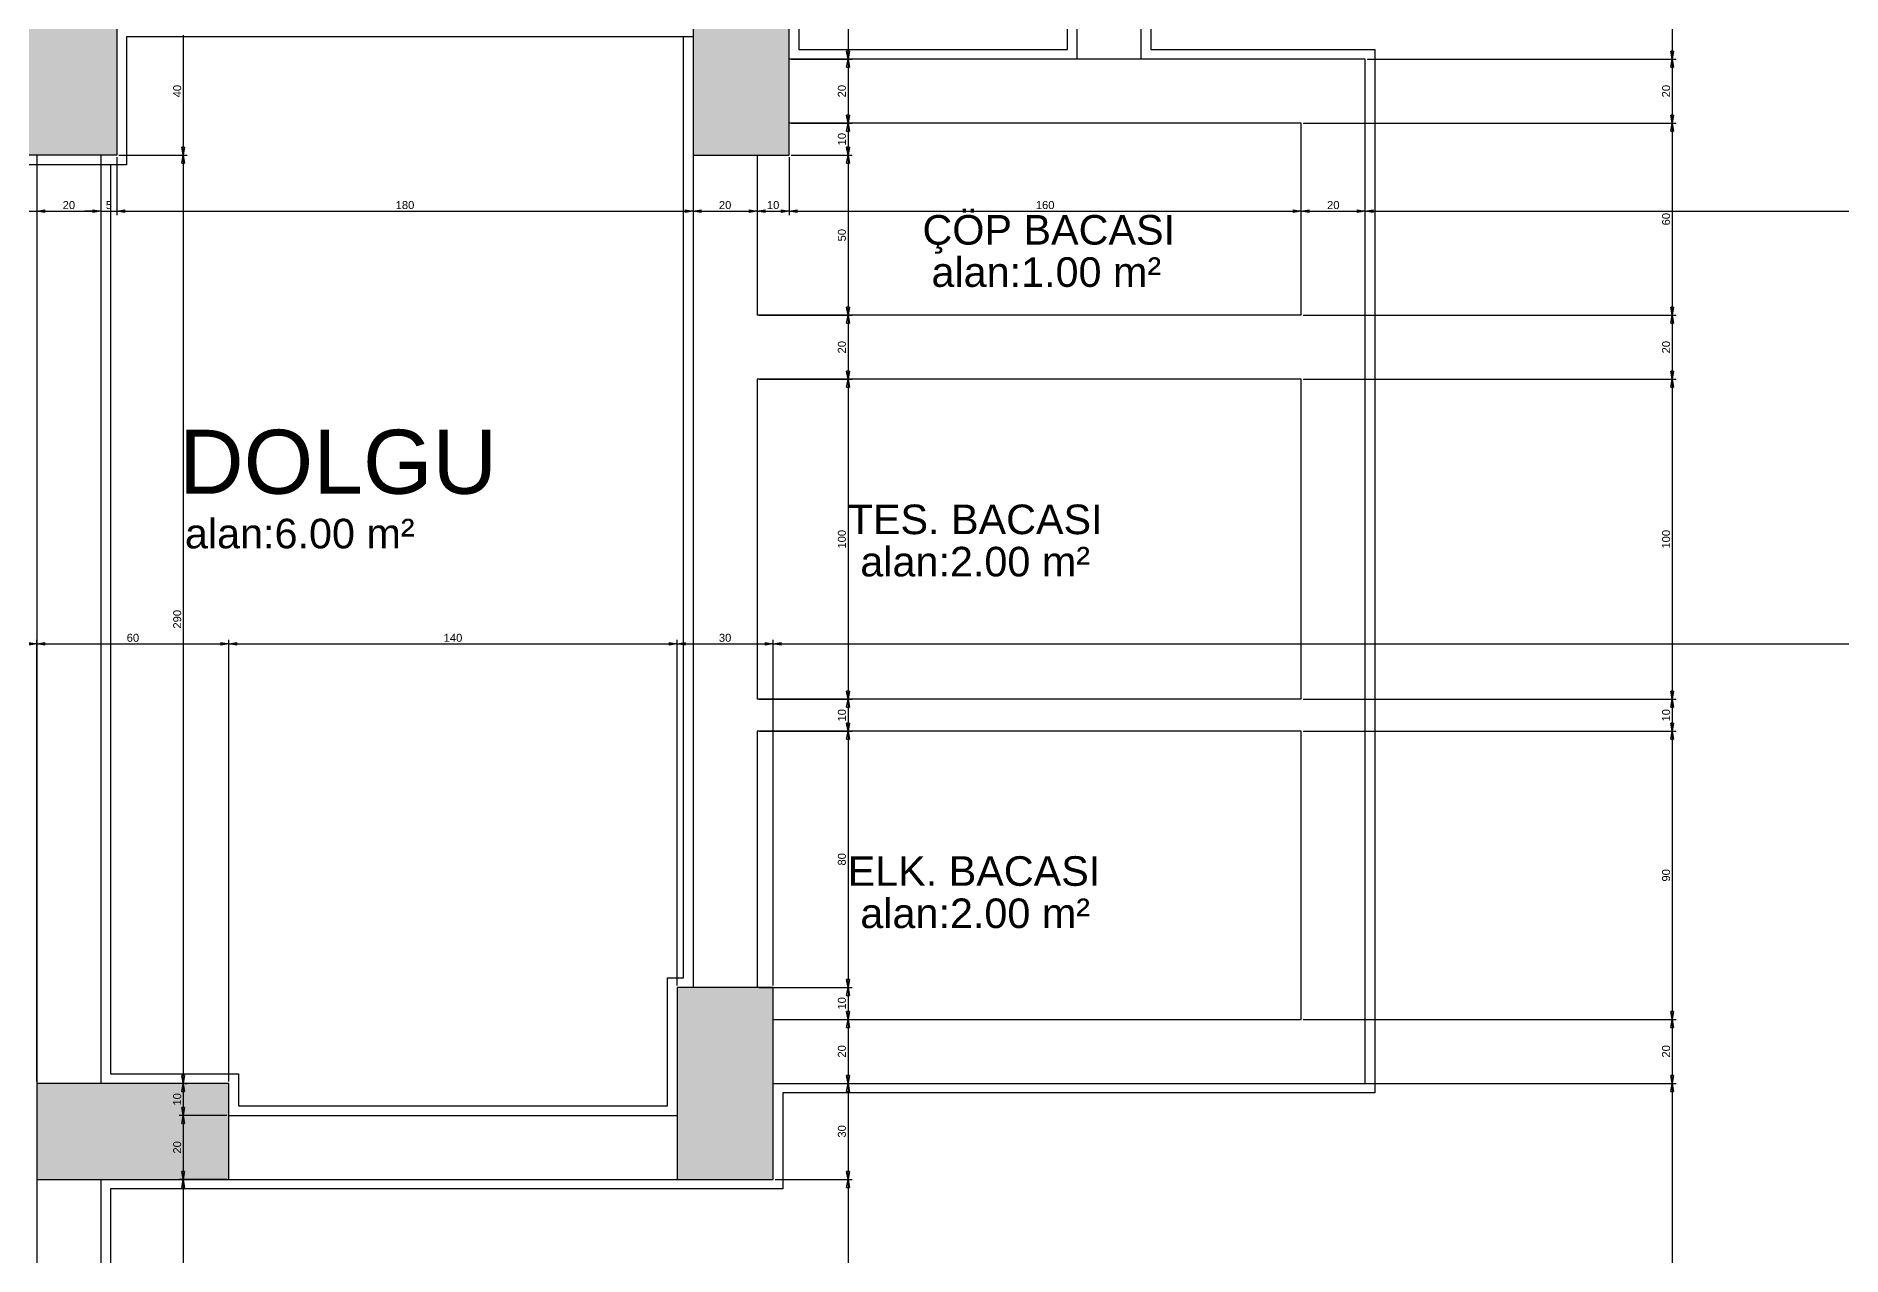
# Model space of a CAD drawing. Header units: millimetres. Extents: x -502 to 9998, y 2906 to 6004.
# Drawn here: x 1297 to 1862, y 4024 to 4405 of the extents above; entities that cross this region are included whole.
import ezdxf

# ---------------------------------------------------------------- set-up
doc = ezdxf.new("R2010")
doc.units = ezdxf.units.MM
for name, color, linetype, lineweight in [('Duvar', 140, 'Continuous', 30), ('YAZı', 30, 'Continuous', 18), ('ölçülendirme', 80, 'Continuous', 30)]:
    doc.layers.add(name, color=color, linetype=linetype, lineweight=lineweight)
doc.layers.add('kolon', color=200, linetype='Continuous')
doc.layers.add('Sıva', color=180, linetype='Continuous')
doc.styles.get("Standard").update_dxf_attribs({"font": 'arial.ttf'})
doc.styles.add('STYLE1', font='arial.ttf', dxfattribs={"height": 20})

# ---------------------------------------------------------------- blocks, each defined once
blk = doc.blocks.new('_Closed')
at = {"color": 0, "linetype": 'ByBlock', "lineweight": -2}
for p, q in [((-1, 0.17), (0, 0)), ((-1, 0.17), (-1, -0.17)), ((0, 0), (-1, -0.17)), ((0, 0), (-1, 0))]:
    blk.add_line(p, q, dxfattribs=at)

msp = doc.modelspace()

# ---------------------------------------------------------------- hatches: boundary and pattern name
at = {"layer": 'kolon'}
h = msp.add_hatch(dxfattribs=at)
h.set_pattern_fill('ANGLE', color=256)
h.set_pattern_definition([(0, (0, 0), (0, 6.985), [5.08, -1.905]), (90, (0, 0), (-6.985, 4e-16), [5.08, -1.905])])
h.paths.add_polyline_path([(4787.34, 4657.42), (4817.34, 4657.42), (4817.34, 4582.42), (4787.34, 4582.42)])
h.paths.add_polyline_path([(5002.34, 3757.42), (4927.34, 3757.42), (4927.34, 3727.42), (5002.34, 3727.42)])
h.paths.add_polyline_path([(4987.34, 4077.42), (4927.34, 4077.42), (4927.34, 4047.42), (4987.34, 4047.42)])
h.paths.add_polyline_path([(4922.34, 4427.42), (4952.34, 4427.42), (4952.34, 4367.42), (4922.34, 4367.42)])
h.paths.add_polyline_path([(5157.34, 4107.42), (5127.34, 4107.42), (5127.34, 4047.42), (5157.34, 4047.42)])
h.paths.add_polyline_path([(5162.34, 4427.42), (5132.34, 4427.42), (5132.34, 4367.42), (5162.34, 4367.42)])
h.paths.add_polyline_path([(5347.34, 4607.42), (5272.34, 4607.42), (5272.34, 4577.42), (5347.34, 4577.42)])
h.paths.add_polyline_path([(5652.34, 4607.42), (5622.34, 4607.42), (5622.34, 4547.42), (5652.34, 4547.42)])
h.paths.add_polyline_path([(5652.34, 4087.42), (5622.34, 4087.42), (5622.34, 4027.42), (5652.34, 4027.42)])
h.paths.add_polyline_path([(5652.34, 3787.42), (5622.34, 3787.42), (5622.34, 3727.42), (5652.34, 3727.42)])
h.paths.add_polyline_path([(5847.34, 4077.42), (5792.34, 4077.42), (5792.34, 4047.42), (5847.34, 4047.42)])
h.paths.add_polyline_path([(5872.34, 4417.42), (5812.34, 4417.42), (5812.34, 4387.42), (5872.34, 4387.42)])
h.paths.add_polyline_path([(5872.34, 4892.42), (5822.34, 4892.42), (5822.34, 4847.42), (5872.34, 4847.42)])
h.paths.add_polyline_path([(4817.34, 5222.42), (4787.34, 5222.42), (4787.34, 5147.42), (4817.34, 5147.42)], flags=17)
h.paths.add_polyline_path([(5657.34, 5102.42), (5622.34, 5102.42), (5622.34, 5022.42), (5657.34, 5022.42)])
h.paths.add_polyline_path([(5297.34, 5222.42), (5272.34, 5222.42), (5272.34, 5047.42), (5297.34, 5047.42)])
h.paths.add_polyline_path([(4602.34, 3757.42), (4677.34, 3757.42), (4677.34, 3727.42), (4602.34, 3727.42)])
h.paths.add_polyline_path([(4617.34, 4077.42), (4677.34, 4077.42), (4677.34, 4047.42), (4617.34, 4047.42)])
h.paths.add_polyline_path([(4682.34, 4427.42), (4652.34, 4427.42), (4652.34, 4367.42), (4682.34, 4367.42)])
h.paths.add_polyline_path([(4447.34, 4107.42), (4477.34, 4107.42), (4477.34, 4047.42), (4447.34, 4047.42)])
h.paths.add_polyline_path([(4442.34, 4427.42), (4472.34, 4427.42), (4472.34, 4367.42), (4442.34, 4367.42)])
h.paths.add_polyline_path([(4257.34, 4607.42), (4332.34, 4607.42), (4332.34, 4577.42), (4257.34, 4577.42)])
h.paths.add_polyline_path([(3952.34, 4607.42), (3982.34, 4607.42), (3982.34, 4547.42), (3952.34, 4547.42)])
h.paths.add_polyline_path([(3952.34, 4087.42), (3982.34, 4087.42), (3982.34, 4027.42), (3952.34, 4027.42)])
h.paths.add_polyline_path([(3952.34, 3787.42), (3982.34, 3787.42), (3982.34, 3727.42), (3952.34, 3727.42)])
h.paths.add_polyline_path([(3757.34, 4077.42), (3812.34, 4077.42), (3812.34, 4047.42), (3757.34, 4047.42)])
h.paths.add_polyline_path([(3732.34, 4417.42), (3792.34, 4417.42), (3792.34, 4387.42), (3732.34, 4387.42)])
h.paths.add_polyline_path([(3732.34, 4892.42), (3782.34, 4892.42), (3782.34, 4847.42), (3732.34, 4847.42)])
h.paths.add_polyline_path([(4787.34, 5222.42), (4817.34, 5222.42), (4817.34, 5147.42), (4787.34, 5147.42)], flags=17)
h.paths.add_polyline_path([(3947.34, 5102.42), (3982.34, 5102.42), (3982.34, 5022.42), (3947.34, 5022.42)])
h.paths.add_polyline_path([(4307.34, 5222.42), (4332.34, 5222.42), (4332.34, 5047.42), (4307.34, 5047.42)])
h.paths.add_polyline_path([(1157.73, 4657.42), (1187.73, 4657.42), (1187.73, 4582.42), (1157.73, 4582.42)])
h.paths.add_polyline_path([(1372.73, 3757.42), (1297.73, 3757.42), (1297.73, 3727.42), (1372.73, 3727.42)])
h.paths.add_polyline_path([(1357.73, 4077.42), (1297.73, 4077.42), (1297.73, 4047.42), (1357.73, 4047.42)])
h.paths.add_polyline_path([(1292.73, 4427.42), (1322.73, 4427.42), (1322.73, 4367.42), (1292.73, 4367.42)])
h.paths.add_polyline_path([(1527.73, 4107.42), (1497.73, 4107.42), (1497.73, 4047.42), (1527.73, 4047.42)])
h.paths.add_polyline_path([(1532.73, 4427.42), (1502.73, 4427.42), (1502.73, 4367.42), (1532.73, 4367.42)])
h.paths.add_polyline_path([(1717.73, 4607.42), (1642.73, 4607.42), (1642.73, 4577.42), (1717.73, 4577.42)])
h.paths.add_polyline_path([(2022.73, 4607.42), (1992.73, 4607.42), (1992.73, 4547.42), (2022.73, 4547.42)])
h.paths.add_polyline_path([(2022.73, 4087.42), (1992.73, 4087.42), (1992.73, 4027.42), (2022.73, 4027.42)])
h.paths.add_polyline_path([(2022.73, 3787.42), (1992.73, 3787.42), (1992.73, 3727.42), (2022.73, 3727.42)])
h.paths.add_polyline_path([(2217.73, 4077.42), (2162.73, 4077.42), (2162.73, 4047.42), (2217.73, 4047.42)])
h.paths.add_polyline_path([(2242.73, 4417.42), (2182.73, 4417.42), (2182.73, 4387.42), (2242.73, 4387.42)])
h.paths.add_polyline_path([(2242.73, 4892.42), (2192.73, 4892.42), (2192.73, 4847.42), (2242.73, 4847.42)])
h.paths.add_polyline_path([(1187.73, 5222.42), (1157.73, 5222.42), (1157.73, 5147.42), (1187.73, 5147.42)], flags=17)
h.paths.add_polyline_path([(2027.73, 5102.42), (1992.73, 5102.42), (1992.73, 5022.42), (2027.73, 5022.42)])
h.paths.add_polyline_path([(1667.73, 5222.42), (1642.73, 5222.42), (1642.73, 5047.42), (1667.73, 5047.42)])
h.paths.add_polyline_path([(972.73, 3757.42), (1047.73, 3757.42), (1047.73, 3727.42), (972.73, 3727.42)])
h.paths.add_polyline_path([(987.73, 4077.42), (1047.73, 4077.42), (1047.73, 4047.42), (987.73, 4047.42)])
h.paths.add_polyline_path([(1052.73, 4427.42), (1022.73, 4427.42), (1022.73, 4367.42), (1052.73, 4367.42)])
h.paths.add_polyline_path([(817.73, 4107.42), (847.73, 4107.42), (847.73, 4047.42), (817.73, 4047.42)])
h.paths.add_polyline_path([(812.73, 4427.42), (842.73, 4427.42), (842.73, 4367.42), (812.73, 4367.42)])
h.paths.add_polyline_path([(627.73, 4607.42), (702.73, 4607.42), (702.73, 4577.42), (627.73, 4577.42)])
h.paths.add_polyline_path([(322.73, 4607.42), (352.73, 4607.42), (352.73, 4547.42), (322.73, 4547.42)])
h.paths.add_polyline_path([(322.73, 4087.42), (352.73, 4087.42), (352.73, 4027.42), (322.73, 4027.42)])
h.paths.add_polyline_path([(322.73, 3787.42), (352.73, 3787.42), (352.73, 3727.42), (322.73, 3727.42)])
h.paths.add_polyline_path([(127.73, 4077.42), (182.73, 4077.42), (182.73, 4047.42), (127.73, 4047.42)])
h.paths.add_polyline_path([(102.73, 4417.42), (162.73, 4417.42), (162.73, 4387.42), (102.73, 4387.42)])
h.paths.add_polyline_path([(102.73, 4892.42), (152.73, 4892.42), (152.73, 4847.42), (102.73, 4847.42)])
h.paths.add_polyline_path([(1157.73, 5222.42), (1187.73, 5222.42), (1187.73, 5147.42), (1157.73, 5147.42)], flags=17)
h.paths.add_polyline_path([(317.73, 5102.42), (352.73, 5102.42), (352.73, 5022.42), (317.73, 5022.42)])
h.paths.add_polyline_path([(677.73, 5222.42), (702.73, 5222.42), (702.73, 5047.42), (677.73, 5047.42)])

# ---------------------------------------------------------------- linework, layer by layer
at = {"layer": 'Duvar'}
for p, q in [((1622.73, 4397.42), (1622.73, 4587.42)), ((1642.73, 4397.42), (1642.73, 4587.42)), ((1712.73, 4397.42), (1532.73, 4397.42)), ((1712.73, 4077.42), (1712.73, 4397.42)), ((1692.73, 4377.42), (1532.73, 4377.42)), ((1692.73, 4317.42), (1692.73, 4377.42)), ((1297.73, 4367.42), (1297.73, 4077.42)), ((1317.73, 4367.42), (1317.73, 4077.42)), ((1502.73, 4367.42), (1502.73, 4107.42)), ((1522.73, 4367.42), (1522.73, 4317.42)), ((1692.73, 4317.42), (1522.73, 4317.42)), ((1692.73, 4297.42), (1522.73, 4297.42)), ((1522.73, 4297.42), (1522.73, 4197.42)), ((1692.73, 4197.42), (1692.73, 4297.42)), ((1692.73, 4197.42), (1522.73, 4197.42)), ((1692.73, 4187.42), (1522.73, 4187.42)), ((1522.73, 4187.42), (1522.73, 4107.42)), ((1692.73, 4097.42), (1692.73, 4187.42)), ((1527.73, 4097.42), (1692.73, 4097.42)), ((1527.73, 4077.42), (1712.73, 4077.42)), ((1357.73, 4067.42), (1497.73, 4067.42)), ((1297.73, 4047.42), (1297.73, 3757.42)), ((1317.73, 4047.42), (1317.73, 3902.42)), ((1357.73, 4047.42), (1497.73, 4047.42))]:
    msp.add_line(p, q, dxfattribs=at)
at = {"layer": 'kolon'}
for points in [[(1292.73, 4427.42), (1322.73, 4427.42), (1322.73, 4367.42), (1292.73, 4367.42)], [(1532.73, 4427.42), (1502.73, 4427.42), (1502.73, 4367.42), (1532.73, 4367.42)], [(1527.73, 4107.42), (1497.73, 4107.42), (1497.73, 4047.42), (1527.73, 4047.42)], [(1357.73, 4077.42), (1297.73, 4077.42), (1297.73, 4047.42), (1357.73, 4047.42)]]:
    msp.add_lwpolyline(points, close=True, dxfattribs=at)
at = {"layer": 'Sıva'}
for p, q in [((1619.73, 4400.42), (1619.73, 4584.42)), ((1645.73, 4574.42), (1645.73, 4400.42)), ((1535.73, 4430.42), (1535.73, 4400.42)), ((1502.73, 4404.42), (1325.73, 4404.42)), ((1325.73, 4404.42), (1325.73, 4364.42)), ((1499.73, 4404.42), (1325.73, 4404.42)), ((1325.73, 4404.42), (1325.73, 4364.42)), ((1499.73, 4367.42), (1499.73, 4404.42)), ((1535.73, 4400.42), (1619.73, 4400.42)), ((1645.73, 4400.42), (1715.73, 4400.42)), ((1715.73, 4400.42), (1715.73, 4074.42)), ((1499.73, 4110.42), (1499.73, 4367.42)), ((1325.73, 4364.42), (1289.73, 4364.42)), ((1325.73, 4364.42), (1320.73, 4364.42)), ((1320.73, 4364.42), (1320.73, 4080.42)), ((1494.73, 4070.42), (1494.73, 4110.42)), ((1494.73, 4110.42), (1499.73, 4110.42)), ((1320.73, 4080.42), (1360.73, 4080.42)), ((1360.73, 4080.42), (1360.73, 4070.42)), ((1715.73, 4074.42), (1530.73, 4074.42)), ((1530.73, 4074.42), (1530.73, 4044.42)), ((1360.73, 4070.42), (1494.73, 4070.42)), ((1357.73, 4044.42), (1320.73, 4044.42)), ((1320.73, 4044.42), (1320.73, 3905.42)), ((1497.73, 4044.42), (1357.73, 4044.42)), ((1530.73, 4044.42), (1497.73, 4044.42))]:
    msp.add_line(p, q, dxfattribs=at)
at = {"layer": 'ölçülendirme', "color": 90}
for p, q in [((1808.61, 4574.92), (1808.61, 4399.92)), ((1551.13, 4424.92), (1551.13, 4399.92)), ((1343.47, 4404.92), (1343.47, 4369.92)), ((1551.13, 4394.92), (1551.13, 4379.92)), ((1808.61, 4394.92), (1808.61, 4379.92)), ((1551.13, 4374.92), (1551.13, 4369.92)), ((1808.61, 4374.92), (1808.61, 4319.92)), ((1343.47, 4364.92), (1343.47, 4079.92)), ((1551.13, 4364.92), (1551.13, 4319.92)), ((1292.73, 4349.92), (1297.73, 4349.92)), ((1300.23, 4349.92), (1302.73, 4349.92)), ((1300.23, 4349.92), (1315.23, 4349.92)), ((1315.23, 4349.92), (1312.73, 4349.92)), ((1317.73, 4349.92), (1322.73, 4349.92)), ((1325.23, 4349.92), (1327.73, 4349.92)), ((1325.23, 4349.92), (1500.23, 4349.92)), ((1505.23, 4349.92), (1520.23, 4349.92)), ((1525.23, 4349.92), (1530.23, 4349.92)), ((1535.23, 4349.92), (1690.23, 4349.92)), ((1695.23, 4349.92), (1710.23, 4349.92)), ((1715.23, 4349.92), (2180.23, 4349.92)), ((1551.13, 4314.92), (1551.13, 4299.92)), ((1808.61, 4314.92), (1808.61, 4299.92)), ((1551.13, 4294.92), (1551.13, 4199.92)), ((1808.61, 4294.92), (1808.61, 4199.92)), ((1300.23, 4214.72), (1355.23, 4214.72)), ((1360.23, 4214.72), (1495.23, 4214.72)), ((1500.23, 4214.72), (1525.23, 4214.72)), ((1530.23, 4214.72), (2215.23, 4214.72)), ((1551.13, 4194.92), (1551.13, 4189.92)), ((1808.61, 4194.92), (1808.61, 4189.92)), ((1551.13, 4184.92), (1551.13, 4109.92)), ((1808.61, 4184.92), (1808.61, 4099.92)), ((1551.13, 4104.92), (1551.13, 4099.92)), ((1551.13, 4094.92), (1551.13, 4079.92)), ((1808.61, 4094.92), (1808.61, 4079.92)), ((1343.47, 4074.92), (1343.47, 4069.92)), ((1551.13, 4074.92), (1551.13, 4049.92)), ((1808.61, 4074.92), (1808.61, 3904.92)), ((1343.47, 4064.92), (1343.47, 4049.92)), ((1343.47, 4044.92), (1343.47, 3904.92)), ((1551.13, 4044.92), (1551.13, 3904.92))]:
    msp.add_line(p, q, dxfattribs=at)
at = {"layer": 'ölçülendirme'}
for p, q in [((1533.36, 4397.42), (1552.38, 4397.42)), ((1533.36, 4397.42), (1552.38, 4397.42)), ((1713.36, 4397.42), (1809.86, 4397.42)), ((1713.36, 4397.42), (1809.86, 4397.42)), ((1533.36, 4377.42), (1552.38, 4377.42)), ((1533.36, 4377.42), (1552.38, 4377.42)), ((1693.36, 4377.42), (1809.86, 4377.42)), ((1693.36, 4377.42), (1809.86, 4377.42)), ((1297.73, 4366.79), (1297.73, 4348.67)), ((1297.73, 4366.79), (1297.73, 4348.67)), ((1317.73, 4366.79), (1317.73, 4348.67)), ((1317.73, 4366.79), (1317.73, 4348.67)), ((1322.73, 4366.79), (1322.73, 4348.67)), ((1322.73, 4366.79), (1322.73, 4348.67)), ((1323.36, 4367.42), (1344.72, 4367.42)), ((1323.36, 4367.42), (1344.72, 4367.42)), ((1502.73, 4366.79), (1502.73, 4348.67)), ((1502.73, 4366.79), (1502.73, 4348.67)), ((1522.73, 4366.79), (1522.73, 4348.67)), ((1522.73, 4366.79), (1522.73, 4348.67)), ((1532.73, 4366.79), (1532.73, 4348.67)), ((1532.73, 4366.79), (1532.73, 4348.67)), ((1533.36, 4367.42), (1552.38, 4367.42)), ((1533.36, 4367.42), (1552.38, 4367.42)), ((1692.73, 4350.54), (1692.73, 4351.17)), ((1692.73, 4350.54), (1692.73, 4351.17)), ((1712.73, 4350.54), (1712.73, 4351.17)), ((1712.73, 4350.54), (1712.73, 4351.17)), ((1523.36, 4317.42), (1552.38, 4317.42)), ((1523.36, 4317.42), (1552.38, 4317.42)), ((1693.36, 4317.42), (1809.86, 4317.42)), ((1693.36, 4317.42), (1809.86, 4317.42)), ((1523.36, 4297.42), (1552.38, 4297.42)), ((1523.36, 4297.42), (1552.38, 4297.42)), ((1693.36, 4297.42), (1809.86, 4297.42)), ((1693.36, 4297.42), (1809.86, 4297.42)), ((1297.73, 4078.04), (1297.73, 4215.97)), ((1297.73, 4078.04), (1297.73, 4215.97)), ((1357.73, 4078.04), (1357.73, 4215.97)), ((1357.73, 4078.04), (1357.73, 4215.97)), ((1497.73, 4108.04), (1497.73, 4215.97)), ((1497.73, 4108.04), (1497.73, 4215.97)), ((1527.73, 4108.04), (1527.73, 4215.97)), ((1527.73, 4108.04), (1527.73, 4215.97)), ((1523.36, 4197.42), (1552.38, 4197.42)), ((1523.36, 4197.42), (1552.38, 4197.42)), ((1693.36, 4197.42), (1809.86, 4197.42)), ((1693.36, 4197.42), (1809.86, 4197.42)), ((1523.36, 4187.42), (1552.38, 4187.42)), ((1523.36, 4187.42), (1552.38, 4187.42)), ((1693.36, 4187.42), (1809.86, 4187.42)), ((1693.36, 4187.42), (1809.86, 4187.42)), ((1523.36, 4107.42), (1552.38, 4107.42)), ((1523.36, 4107.42), (1552.38, 4107.42)), ((1528.36, 4097.42), (1552.38, 4097.42)), ((1528.36, 4097.42), (1552.38, 4097.42)), ((1693.36, 4097.42), (1809.86, 4097.42)), ((1693.36, 4097.42), (1809.86, 4097.42)), ((1344.1, 4077.42), (1344.72, 4077.42)), ((1344.1, 4077.42), (1344.72, 4077.42)), ((1528.36, 4077.42), (1552.38, 4077.42)), ((1528.36, 4077.42), (1552.38, 4077.42)), ((1693.36, 4077.42), (1809.86, 4077.42)), ((1693.36, 4077.42), (1809.86, 4077.42)), ((1357.11, 4067.42), (1342.22, 4067.42)), ((1357.11, 4067.42), (1342.22, 4067.42)), ((1357.11, 4047.42), (1342.22, 4047.42)), ((1357.11, 4047.42), (1342.22, 4047.42)), ((1528.36, 4047.42), (1552.38, 4047.42)), ((1528.36, 4047.42), (1552.38, 4047.42))]:
    msp.add_line(p, q, dxfattribs=at)

# ---------------------------------------------------------------- block references
at = {"layer": 'ölçülendirme', "color": 90, "xscale": 2.5, "yscale": 2.5, "zscale": 2.5}
for p, rotation in [((1551.13, 4397.42), 270), ((1551.13, 4397.42), 90), ((1808.61, 4397.42), 270), ((1808.61, 4397.42), 90), ((1551.13, 4377.42), 270), ((1808.61, 4377.42), 270), ((1551.13, 4377.42), 90), ((1808.61, 4377.42), 90), ((1343.47, 4367.42), 270), ((1343.47, 4367.42), 90), ((1551.13, 4367.42), 270), ((1551.13, 4367.42), 90), ((1297.73, 4349.92), 180), ((1297.73, 4349.92), 180), ((1322.73, 4349.92), 180), ((1322.73, 4349.92), 180), ((1502.73, 4349.92), 180), ((1522.73, 4349.92), 180), ((1532.73, 4349.92), 180), ((1692.73, 4349.92), 180), ((1712.73, 4349.92), 180), ((1551.13, 4317.42), 270), ((1551.13, 4317.42), 90), ((1808.61, 4317.42), 270), ((1808.61, 4317.42), 90), ((1551.13, 4297.42), 270), ((1808.61, 4297.42), 270), ((1551.13, 4297.42), 90), ((1808.61, 4297.42), 90), ((1297.73, 4214.72), 180), ((1357.73, 4214.72), 180), ((1497.73, 4214.72), 180), ((1527.73, 4214.72), 180), ((1551.13, 4197.42), 270), ((1551.13, 4197.42), 90), ((1808.61, 4197.42), 270), ((1808.61, 4197.42), 90), ((1551.13, 4187.42), 270), ((1551.13, 4187.42), 90), ((1808.61, 4187.42), 270), ((1808.61, 4187.42), 90), ((1551.13, 4107.42), 270), ((1551.13, 4107.42), 90), ((1551.13, 4097.42), 270), ((1551.13, 4097.42), 90), ((1808.61, 4097.42), 270), ((1808.61, 4097.42), 90), ((1343.47, 4077.42), 270), ((1551.13, 4077.42), 270), ((1808.61, 4077.42), 270), ((1343.47, 4077.42), 90), ((1551.13, 4077.42), 90), ((1808.61, 4077.42), 90), ((1343.47, 4067.42), 270), ((1343.47, 4067.42), 90), ((1343.47, 4047.42), 270), ((1343.47, 4047.42), 90), ((1551.13, 4047.42), 270), ((1551.13, 4047.42), 90)]:
    msp.add_blockref('_Closed', p, dxfattribs=dict(at, rotation=rotation))
for p in [(1317.73, 4349.92), (1317.73, 4349.92), (1502.73, 4349.92), (1522.73, 4349.92), (1532.73, 4349.92), (1692.73, 4349.92), (1712.73, 4349.92), (1297.73, 4214.72), (1357.73, 4214.72), (1497.73, 4214.72), (1527.73, 4214.72)]:
    msp.add_blockref('_Closed', p, dxfattribs=at)

# ---------------------------------------------------------------- texts
at = {"layer": 'YAZı', "ltscale": 0.5}
for s, height, p in [('ÇÖP BACASI', 9.242, (1574.39, 4339.47)), ('alan:1.00 m²', 9.2419, (1577.21, 4326.27)), ('alan:6.00 m²', 9.2419, (1343.98, 4244.58)), ('TES. BACASI', 9.2419, (1551.03, 4249.01)), ('alan:2.00 m²', 9.2419, (1554.98, 4235.81)), ('ELK. BACASI', 9.2419, (1551.02, 4139.14)), ('alan:2.00 m²', 9.2419, (1554.98, 4125.94))]:
    msp.add_text(s, height=height, dxfattribs=at).set_placement(p)
at = {"layer": 'YAZı', "style": 'STYLE1'}
msp.add_text('DOLGU', height=20, dxfattribs=at).set_placement((1342.16, 4261.63))
at = {"layer": 'ölçülendirme', "char_height": 2.5, "attachment_point": 5, "rotation": 90}
for s, insert in [('40', (1341.57, 4387.42)), ('20', (1549.22, 4387.42)), ('20', (1806.71, 4387.42)), ('10', (1549.22, 4372.42)), ('50', (1549.22, 4342.42)), ('60', (1806.71, 4347.42)), ('20', (1549.22, 4307.42)), ('20', (1806.71, 4307.42)), ('100', (1549.22, 4247.42)), ('100', (1806.71, 4247.42)), ('290', (1341.57, 4222.42)), ('10', (1549.22, 4192.42)), ('10', (1806.71, 4192.42)), ('80', (1549.22, 4147.42)), ('90', (1806.71, 4142.42)), ('10', (1549.22, 4102.42)), ('20', (1549.22, 4087.42)), ('20', (1806.71, 4087.42)), ('10', (1341.57, 4072.42)), ('30', (1549.22, 4062.42)), ('20', (1341.57, 4057.42))]:
    msp.add_mtext(s, dxfattribs=dict(at, insert=insert))
at = {"layer": 'ölçülendirme', "char_height": 2.5, "attachment_point": 5}
for s, insert in [('20', (1307.73, 4351.82)), ('5', (1320.23, 4351.81)), ('180', (1412.73, 4351.82)), ('20', (1512.73, 4351.82)), ('10', (1527.73, 4351.82)), ('160', (1612.73, 4351.82)), ('20', (1702.73, 4351.82)), ('60', (1327.73, 4216.62)), ('140', (1427.73, 4216.62)), ('30', (1512.73, 4216.62))]:
    msp.add_mtext(s, dxfattribs=dict(at, insert=insert))

doc.saveas('drawing.dxf')
